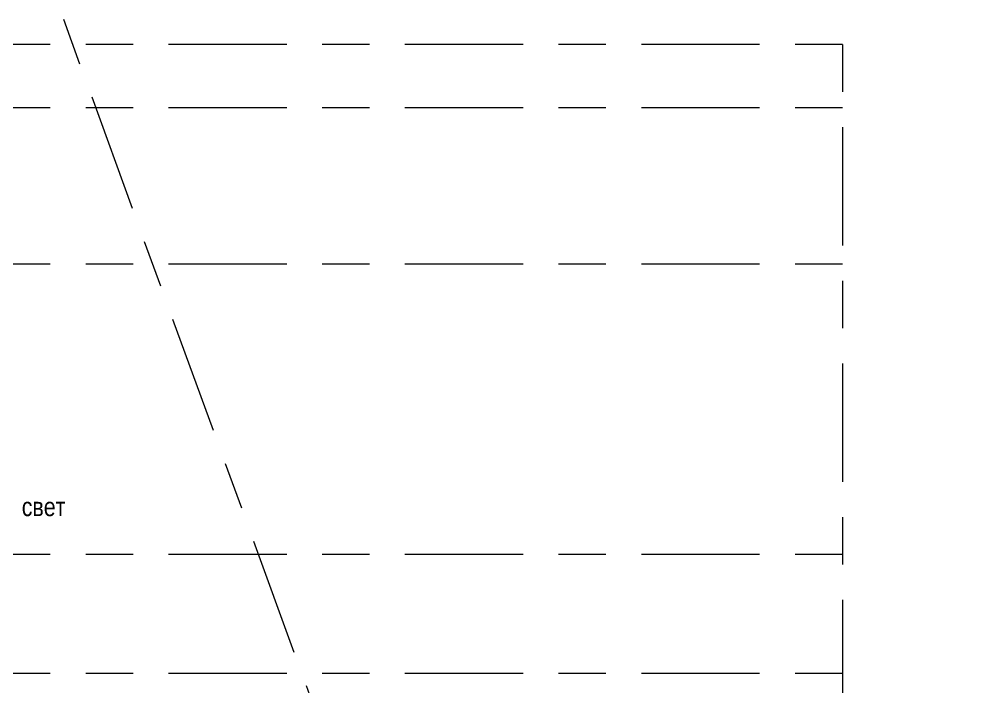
# Model space of a CAD drawing. Header units: millimetres. Extents: x 92932 to 275892, y -43515 to 30371.
# Drawn here: x 248311 to 274186, y 8162 to 26095 of the extents above; entities that cross this region are included whole.
import ezdxf

# ---------------------------------------------------------------- set-up
doc = ezdxf.new("R2010")
doc.units = ezdxf.units.MM
doc.linetypes.add('Осевые', pattern=[6350, 1270, -952.5, 3175, -952.5])
doc.layers.add('Оси-1', color=7, linetype='Осевые', lineweight=9)
doc.layers.add('Текстовые примечания', color=7, linetype='Continuous', lineweight=9)
doc.styles.add('Arial Narrow', font='Arial Narrow.ttf', dxfattribs={"height": 500})

msp = doc.modelspace()

# ---------------------------------------------------------------- linework, layer by layer
at = {"layer": 'Оси-1'}
for p, q in [((249497, 26095.3), (274186.3, -41737.8)), ((270417.4, 25417.1), (170811.4, 25417.1)), ((270417.4, 25417.1), (270417.4, -41737.8)), ((270417.4, 23717.1), (170811.4, 23717.1)), ((270417.4, 19517.1), (170811.4, 19517.1)), ((270417.4, 11717.1), (170811.4, 11717.1)), ((270417.4, 8517.1), (170811.4, 8517.1))]:
    msp.add_line(p, q, dxfattribs=at)

# ---------------------------------------------------------------- texts
at = {"layer": 'Текстовые примечания', "insert": (248378.5, 13246), "char_height": 500, "width": 1427.004, "attachment_point": 1, "style": 'Arial Narrow'}
msp.add_mtext('свет', dxfattribs=at)

doc.saveas('drawing.dxf')
